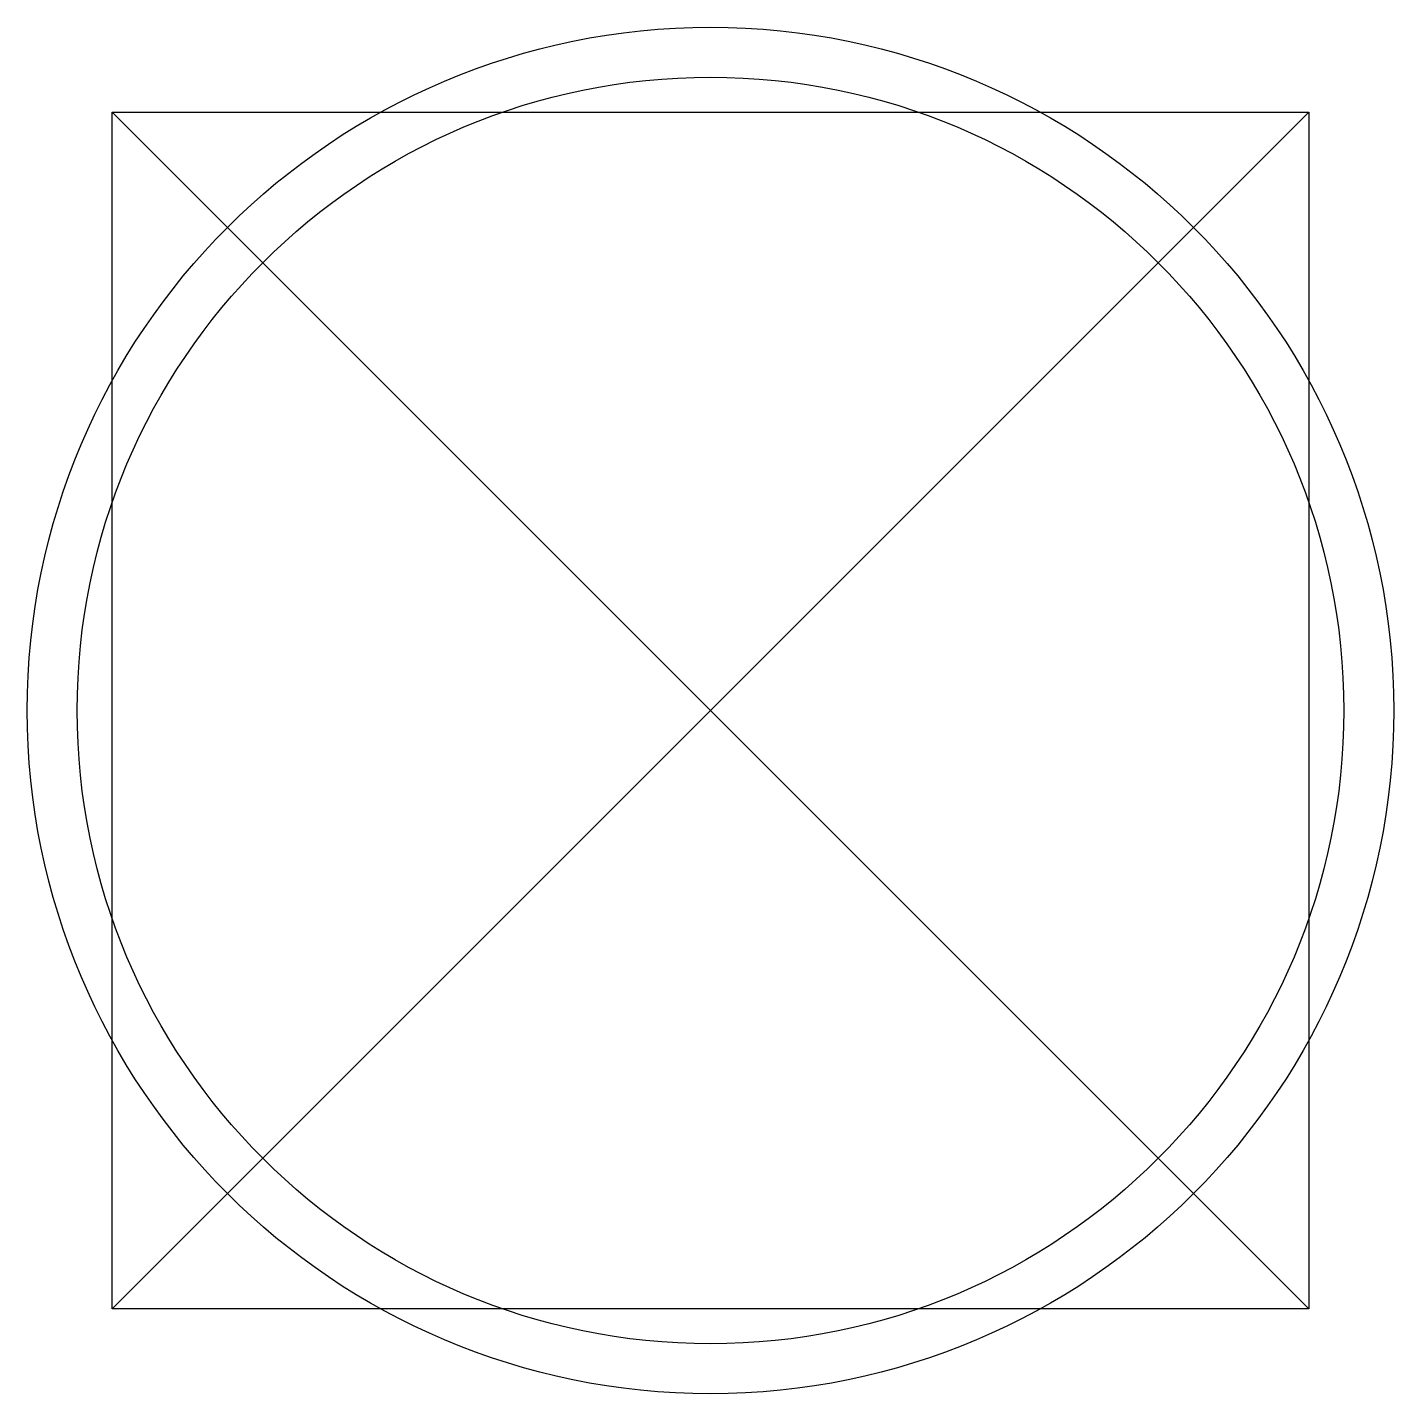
# Model space of a CAD drawing. Header units: millimetres. Extents: x -68 to 68, y -68 to 68.
import ezdxf

# ---------------------------------------------------------------- set-up
doc = ezdxf.new("R2010")
doc.units = ezdxf.units.MM
doc.layers.get('0').update_dxf_attribs({"linetype": 'CONTINUOUS'})

msp = doc.modelspace()

# ---------------------------------------------------------------- linework, layer by layer
for p, q in [((-60, -60), (-60, 60)), ((-60, 60), (60, 60)), ((60, -60), (-60, 60)), ((-60, -60), (60, 60)), ((60, 60), (60, -60)), ((60, -60), (-60, -60))]:
    msp.add_line(p, q)
for radius in [68.5, 63.5]:
    msp.add_circle((0, 0), radius)

doc.saveas('drawing.dxf')
